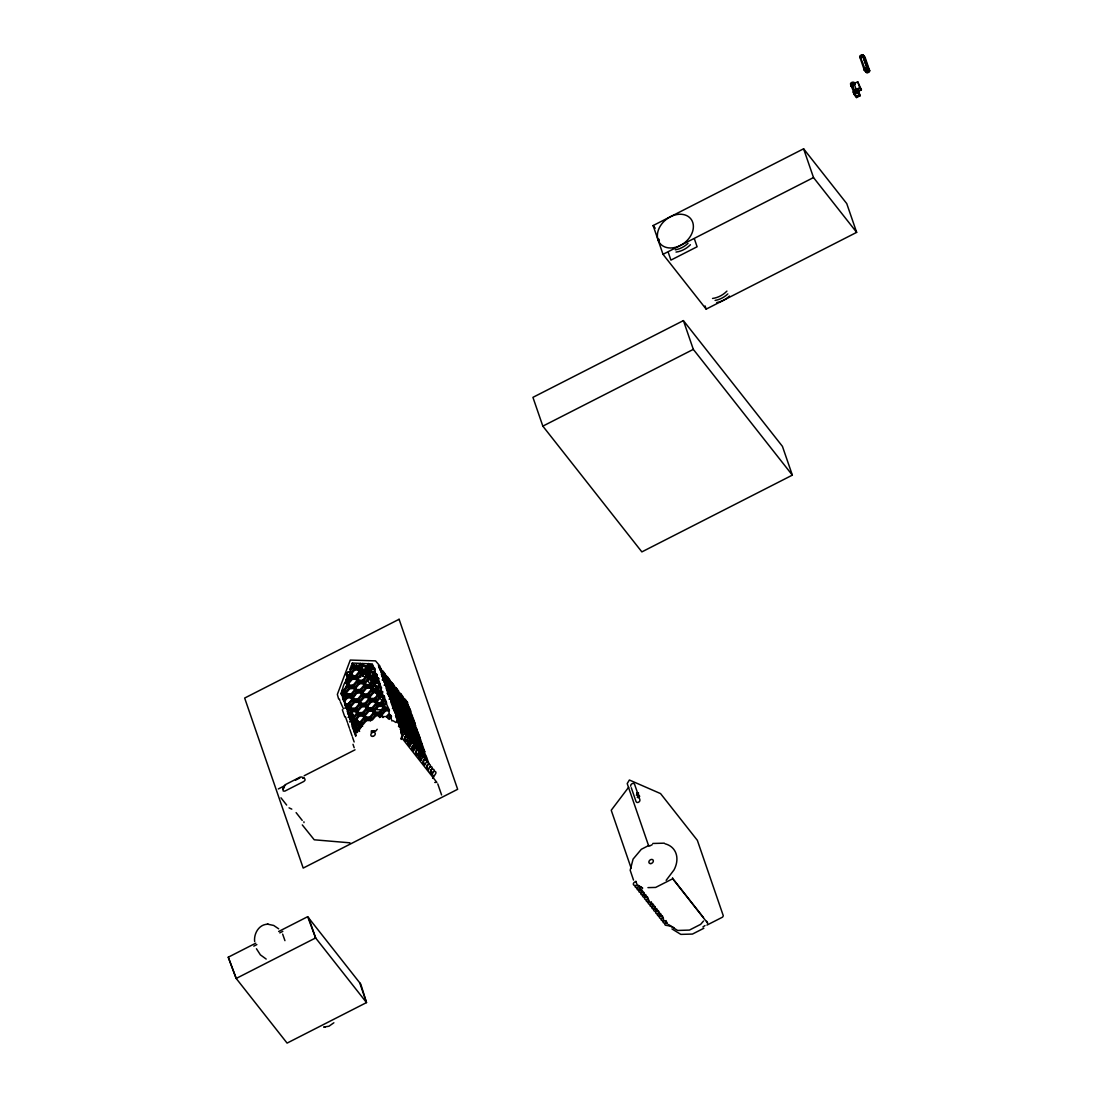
<?xml version="1.0" encoding="UTF-8"?>
<svg xmlns="http://www.w3.org/2000/svg" width="1098" height="1098" viewBox="0 0 1098 1098"><rect width="100%" height="100%" fill="white"/><g stroke="black" fill="none" stroke-linecap="round" stroke-linejoin="round"><path stroke-width="1.5" d="M853.722 84.711L852.35 85.054L852.46 85.973M858.169 92.342L857.167 91.079L855.946 92.424M666.157 880.335L674.007 869.932A25.336 19.091 -38.2 0 0 665.004 843.786M352.993 744.307L354.174 747.738M370.795 689.036L372.716 692.069L369.257 696.159L364.44 696.283L361.311 690.066L364.756 685.976L369.587 685.852L372.716 692.069M862.767 56.561C864.167 54.2 858.567 55.943 860.956 57.192M864.222 58.894L864.702 57.7L863.714 57.467M863.042 55.586L867.406 69.092L862.973 56.122M864.702 57.7L869.012 71.343L864.634 58.221M303.913 821.784L303.995 822.608M401.182 738.405L401.95 735.44L400.852 732.27L404.284 730.527L405.519 730.98L408.113 735.399L409.485 739.366M432.598 778.317L433.367 775.353M360.034 675.709L360.789 676.972L359.732 675.586M356.466 664.674L355.628 667.159L352.142 663.453L354.97 668.792L359.801 668.668L362.326 665.663L360.556 663.412L352.293 663.027M365.085 677.576A4.31 1.867 18.4 0 0 362.45 675.764L363.26 673.307M369.024 666.431L365.881 666.294L364.344 670.631L360.062 668.078M365.222 670.768L366.471 667.035M370.918 664.812L370.081 667.282L367.775 665.91L368.612 663.439M368.763 676.244L370.301 671.907L373.444 672.058M369.655 676.382L370.891 672.662L374.047 672.813M371.467 680.348L370.218 684.081L367.336 680.431M375.049 671.043L374.212 673.527L369.944 670.974M370.808 684.823L372.057 681.103M374.02 679.388L373.183 681.872L368.914 679.319M377.177 689.819L374.638 689.695L375.887 685.976M375.228 690.45L376.477 686.73M379.153 683.148L377.616 687.485L373.334 684.946M378.508 687.623L379.743 683.903M382.008 694.197L382.845 691.713M383.435 697.161L382.186 700.881L379.304 697.23M383.188 700.387L384.026 697.916M379.922 666.061L375.516 660.872L350.276 660.063L337.347 694.403L338.609 698.918M344.209 700.057L340.956 693.511L341.807 691.205L343.331 691.164L346.46 697.381L344.209 700.057L345.719 704.436M346.46 697.381L345.101 693.414L342.274 689.956C344.47 681.213 346.199 678.784 348.876 688.062L345.417 692.165L344.045 692.193L347.064 684.109L345.294 681.858M351.127 678.289L347.531 682.86L345.76 680.609L347.38 676.258L349.15 678.509M343.235 697.216L343.578 693.442L341.807 691.205M354.064 665.278L352.142 663.453M371.618 688.364L371.673 690.999L369.587 685.852M282.831 788.954L283.257 791.027L284.849 791.123L303.775 781.488C307.92 779.155 301.25 775.188 298.574 777.892L285.041 784.809L282.831 788.954L284.094 787.801M647.944 887.623L655.643 887.431L672.758 878.729L672.552 877.769M346.968 705.987L346.474 706.645L348.464 709.171L346.872 707.798L348.505 712.533M347.888 704.765L351.58 699.838M379.702 703.736L384.725 697.024L380.814 697.093L377.369 701.197L378.261 703.777M351.923 667.2L349.823 669.698L351.36 665.553L353.693 669.451L351.593 671.949M352.307 677.356L350.537 675.105L352.568 678.097L357.385 677.974L360.844 673.884L357.701 667.666L352.883 667.79L349.576 671.715L351.346 673.966A2.718 2.045 -38.2 0 1 352.54 677.027M351.346 673.966L354.654 670.041L359.471 669.917M345.76 680.609L349.356 676.039M353.199 666.541L358.03 666.417L360.556 663.412M347.023 681.199L350.468 677.095L355.285 676.972L357.056 679.223L358.428 683.189L354.97 687.293L350.152 687.417L347.023 681.199L349.699 686.085M358.977 667.008L361.969 663.48L367.583 663.741L369.353 665.992L370.397 669.011L366.938 673.101L362.12 673.225L358.977 667.008L361.667 671.907M348.793 683.45L352.238 679.346L357.056 679.223M360.748 669.258L363.74 665.731L366.334 665.841L369.793 667.9M342.274 689.956L343.647 689.915L347.105 685.825L345.733 681.844M350.797 675.86L355.615 675.723L359.073 671.633L357.701 667.666M352.883 686.291L356.013 692.509L352.568 696.599L347.75 696.722L344.607 690.505L348.066 686.415L352.883 686.291L354.654 688.528L349.837 688.666L346.378 692.756L346.68 693.634M356.576 676.327L360.02 672.223L364.852 672.1L366.622 674.35L367.981 678.317L364.536 682.407L359.705 682.544L356.576 676.327L359.252 681.213M358.346 678.578L361.791 674.474L366.622 674.35M342.439 697.806L344.69 695.13M348.382 685.166L353.199 685.042L356.658 680.938L355.285 676.972M360.35 670.988L365.167 670.851L368.626 666.761L367.583 663.741M349.837 707.153L348.066 704.902L344.909 704.985L348.944 713.796L351.195 711.12L349.837 707.153L346.68 707.236L342.864 699.028L345.65 695.72L350.468 695.597L352.499 698.603L354.942 695.254L354.503 694.06M354.16 685.632L357.619 681.542L362.436 681.419L364.207 683.656L365.579 687.636L362.12 691.726L357.303 691.85L354.16 685.632L356.836 690.532M376.875 674.227L374.089 677.535L369.257 677.672L366.128 671.454L369.587 667.351L373.471 667.255L375.241 669.506L371.357 669.602L367.899 673.692L368.804 676.341M352.238 697.848L347.421 697.971L344.635 701.279L342.864 699.028M355.93 687.883L359.389 683.793L364.207 683.656M345.98 694.471L350.797 694.348L354.242 690.258M357.934 680.293L362.765 680.17L366.21 676.066L364.852 672.1M351.744 694.938L355.203 690.848L360.02 690.724L361.791 692.975L363.164 696.942L359.705 701.032L354.887 701.155L351.744 694.938L354.434 699.851M371.989 676.533L375.132 682.75L371.673 686.854L366.856 686.977L363.713 680.76L367.171 676.67L371.989 676.533L373.759 678.784L368.942 678.907L365.483 683.011L366.403 685.66M353.515 697.189L356.974 693.099L361.791 692.975M344.484 703.763L348.382 703.653L351.84 699.563L350.468 695.597M355.532 689.599L360.35 689.475L363.809 685.385L362.436 681.419M367.487 675.421L372.318 675.297L375.104 671.976L373.471 667.255M349.342 704.257L352.801 700.153L357.619 700.03L359.389 702.281L360.748 706.247L357.303 710.351L352.472 710.475L349.342 704.257L352.019 709.143M375.53 673.211L379.551 682.023L376.408 682.105L374.638 679.854L373.265 675.888L375.53 673.211L377.3 675.462L375.036 678.139L375.955 680.774M346.254 706.014L350.152 705.904L353.611 701.814L351.84 699.563M351.113 706.508L354.558 702.404L359.389 702.281M363.987 694.965L363.081 692.316L366.526 688.226L371.344 688.103M347.174 711.559L349.425 708.883L348.066 704.902M353.117 698.918L357.934 698.781L361.393 694.691L360.02 690.724M365.085 684.727L369.902 684.603L373.361 680.513M347.586 712.78L350.386 709.473L355.203 709.349L356.974 711.586L358.346 715.567L354.887 719.657L350.989 719.753L347.586 712.78L350.454 718.174M358.895 699.385L362.354 695.281L367.171 695.158L368.942 697.408L370.301 701.375L366.856 705.465L362.038 705.602L358.895 699.385L361.571 704.271M370.863 685.193L374.308 681.103L378.206 680.993L381.61 687.979L378.824 691.287L373.993 691.411L370.863 685.193L374.638 689.695M349.356 715.031L352.156 711.724L356.974 711.586M360.666 701.636L364.124 697.532L368.942 697.408M379.977 683.244L376.079 683.354L372.634 687.444L373.54 690.093M350.701 708.224L355.532 708.1L358.977 703.996L357.619 700.03M362.669 694.032L367.487 693.909L370.946 689.819M356.479 708.69L359.938 704.6L364.756 704.477L366.526 706.714L367.899 710.68L364.44 714.784L362.669 712.533L357.852 712.657L356.479 708.69L359.17 713.59M368.448 694.512L371.906 690.409L376.724 690.285L378.494 692.536L379.867 696.503L376.408 700.593L371.591 700.73L368.448 694.512L371.124 699.399M358.25 710.941L361.709 706.851L366.526 706.714M370.218 696.75L373.677 692.66L378.494 692.536M349.219 717.516L353.117 717.406L356.576 713.316L355.203 709.349M360.268 703.351L365.085 703.228L368.53 699.124L367.171 695.158M372.222 689.16L377.053 689.036L379.839 685.728M354.078 717.996L357.523 713.906L362.354 713.782L365.483 720L362.024 724.09L360.268 721.839L355.436 721.976L354.078 717.996L355.848 720.247L359.293 716.157L364.124 716.033M366.046 703.818L369.491 699.728L374.308 699.591L376.079 701.842L377.451 705.808L373.993 709.912L369.175 710.035L366.046 703.818L368.722 708.718M378 689.626L380.265 686.95L382.516 693.524L379.373 693.607L378 689.626L380.69 694.526M367.803 706.069L371.261 701.965L376.079 701.842M379.771 691.877L381.281 690.093M351.909 725.298L354.16 722.621L352.787 718.655L349.644 718.737L353.68 727.549L355.93 724.872L352.787 718.655M362.669 712.533L366.128 708.443L364.756 704.477M369.82 698.479L374.638 698.355L378.096 694.252L376.724 690.285M355.738 733.56C356.425 735.166 351.909 728.043 352.321 726.533L355.121 723.211L359.938 723.088L361.311 727.054M363.63 713.124L367.089 709.034L371.906 708.91L373.677 711.161L375.036 715.127L371.591 719.217L369.82 716.967L364.989 717.09L363.63 713.124L366.307 718.023M375.598 698.946L379.043 694.842L382.941 694.746L386.345 701.718L383.545 705.04L378.728 705.163L375.598 698.946L377.369 701.197M355.176 731.927L354.091 728.77L356.891 725.462L361.709 725.339M365.401 715.374L368.859 711.284L373.677 711.161M360.268 721.839L363.713 717.749L362.354 713.782M367.405 707.785L372.222 707.661L375.681 703.571L374.308 699.591M362.587 726.409L361.215 722.443L364.673 718.339L369.491 718.216L370.397 720.864M384.52 710.035L381.143 714.345L376.326 714.469L373.183 708.251L376.641 704.161L381.459 704.038L383.229 706.275L378.412 706.412L374.953 710.502L375.859 713.151M371.261 720.466L366.444 720.59L362.985 724.68L361.215 722.443M360.446 728.084L357.852 731.158L353.954 731.254M369.82 716.967L373.265 712.876L371.906 708.91M376.957 702.912L381.775 702.789L384.575 699.481M370.767 717.57L374.226 713.467L379.043 713.343L380.814 715.594L375.996 715.718L372.538 719.808L370.767 717.57L371.687 720.206M382.735 703.379L385 700.702L389.021 709.514L385.878 709.596L382.735 703.379L385.425 708.279M384.506 705.63L386.771 702.953M374.555 712.218L379.373 712.094L382.818 708.004L381.459 704.038M387.676 708.498L389.31 713.22L386.51 716.527L381.692 716.665L380.333 712.684L383.778 708.594L387.676 708.498L389.447 710.735L385.549 710.845L382.104 714.935L383.01 717.584M375.502 731.309L377.232 729.264M387.47 717.131L389.735 714.455L391.506 716.706L389.241 719.382M391.08 715.471L388.28 718.778L386.51 716.527M703.53 921.016L700.648 924.351L689.42 930.088L678.029 930.445M705.026 925.545L702.885 926.986M333.874 1022.76L328.961 1026.232L323.677 1027.055M401.401 738.748L401.662 737.691L436.853 782.38L434.767 782.449M852.542 84.546L852.364 85.671M649.604 846.036L652.185 844.705M859.871 57.206L863.453 55.38L865.114 57.494L869.561 70.382L865.979 72.221L864.318 70.107L859.871 57.206L861.532 59.319M864.318 70.107L867.9 68.282L869.561 70.382M856.879 91.875A2.045 1.304 -19 0 0 856.687 90.311A2.045 1.304 -19 0 0 854.381 90.434L852.336 84.491L857.703 81.746L861.408 89.803L857.826 91.628M852.103 85.493L851.197 85.96L850.689 84.477A2.045 1.304 -19 0 1 851.65 82.501A2.045 1.304 -19 0 1 854.271 82.638L855.26 83.915M854.381 90.434L859.761 87.703L861.408 89.803M854.807 92.644L853.585 92.905L854.107 94.387L856.591 97.557L860.173 95.732L858.224 90.063M855.767 96.5L859.35 94.675M653.118 225.557L803.599 148.793L846.75 203.597L856.66 232.364L706.165 309.128L663.014 254.324L653.118 225.557L655.218 228.233M663.014 254.324L813.508 177.56L856.66 232.364M683.409 320.602L532.928 397.352L542.837 426.134L641.863 551.896L792.344 475.132L782.435 446.364L683.409 320.602L693.318 349.37L792.344 475.132M542.837 426.134L693.318 349.37M382.186 675.544L385.59 674.556L382.941 671.194L384.739 674.241M382.214 676.08L384.753 674.79L382.159 670.37L380.924 669.917L384.89 678.303L386.125 678.756L384.753 674.79M382.804 676.835L385.343 675.544L386.578 675.984L390.545 684.37L389.31 683.93L385.343 675.544M382.337 679.607L384.89 678.303M382.365 680.142L384.904 678.852L381.308 674.062L382.941 678.797L386.276 682.819L384.904 678.852M386.606 681.158L390.01 680.17L387.361 676.821L389.159 679.868M386.633 681.707L389.186 680.403M387.223 682.462L389.776 681.158L391.012 681.611L394.978 689.997L393.743 689.544L389.776 681.158M384.314 684.864L386.867 683.574L385.508 679.607L386.729 680.046L389.337 684.466L390.696 688.432L389.474 687.993L386.867 683.574M384.341 685.413L386.894 684.109L390.861 692.509L389.625 692.056L387.018 687.636L385.659 683.67L386.894 684.109M386.771 685.221L389.31 683.93M386.784 685.77L389.337 684.466M344.703 708.169L347.256 706.865L346.446 706.563M387.374 686.524L389.927 685.221L391.163 685.674L395.129 694.06L393.894 693.607L389.927 685.221M388.61 686.977L391.163 685.674M391.039 686.785L394.443 685.797L391.794 682.434L393.592 685.481M386.921 689.283L389.474 687.993M391.053 687.334L393.606 686.03M386.935 689.832L389.488 688.528M391.657 688.075L394.196 686.785L395.431 687.224L399.398 695.624L398.162 695.171L394.196 686.785M387.539 690.587L390.078 689.283L391.313 689.736L395.28 698.122L394.045 697.669L390.078 689.283M388.761 691.04L391.313 689.736M391.19 690.848L393.743 689.544M387.072 693.346L389.625 692.056M391.217 691.397L393.757 690.093M391.808 692.138L394.347 690.848L395.582 691.301L399.548 699.687L398.313 699.234L394.347 690.848M387.69 694.65L390.229 693.346L391.464 693.799L395.431 702.185L394.196 701.732L390.229 693.346M393.015 692.056L395.568 690.752M388.898 694.554L391.451 693.25M393.043 692.591L395.582 691.301M395.458 692.399L398.862 691.411L396.213 688.062L398.011 691.109M391.341 694.91L393.894 693.607M395.486 692.948L398.039 691.644M348.052 717.392L350.605 716.102L351.84 716.541L350.468 712.575M391.368 695.459L393.908 694.156M396.076 693.703L398.629 692.399L399.864 692.852L403.831 701.238L402.595 700.785L398.629 692.399M349.288 717.845L351.84 716.541M391.959 696.201L394.511 694.91L395.747 695.363L399.713 703.749L398.478 703.296L394.511 694.91M393.194 696.654L395.747 695.363M389.076 699.165L391.629 697.861L394.223 702.281L395.582 706.247L393.043 707.551M395.623 696.461L398.162 695.171M391.506 698.973L394.045 697.669M395.637 697.01L398.19 695.707M391.519 699.522L394.072 698.218M396.227 697.765L398.78 696.461L400.015 696.914L403.982 705.3L402.746 704.847L398.78 696.461M349.439 721.908L351.991 720.617L348.944 713.796M392.11 700.277L394.662 698.973L395.898 699.426L399.864 707.812L398.629 707.359L394.662 698.973M397.449 697.669L399.988 696.365M393.331 700.181L395.87 698.877M397.462 698.218L400.015 696.914M399.892 698.026L403.282 697.038L400.646 693.675L402.431 696.722M395.774 700.524L398.313 699.234M399.905 698.575L402.458 697.271M391.657 703.036L394.196 701.732M395.788 701.073L398.341 699.769M391.67 703.585L394.223 702.281M396.392 701.828L398.931 700.524L400.166 700.977L404.133 709.363L402.897 708.91L398.931 700.524M392.261 704.34L394.813 703.036L396.049 703.489L398.643 707.908L400.015 711.875L397.462 713.165M397.6 701.732L400.139 700.428M397.613 702.281L400.166 700.977M400.043 702.089L402.595 700.785M395.925 704.6L398.478 703.296M400.07 702.638L402.609 701.334M395.953 705.136L398.492 703.832M400.66 703.393L403.199 702.089L404.435 702.542L408.401 710.928L407.166 710.475L403.199 702.089M396.543 705.89L399.082 704.587L400.317 705.04L404.284 713.425L403.048 712.973L399.082 704.587M401.868 703.296L404.421 701.993L403.048 698.026L404.284 698.479L406.878 702.885L408.25 706.865L407.015 706.412L404.421 701.993M392.425 708.402L394.964 707.098L396.2 707.551L400.166 715.937L398.931 715.484L394.964 707.098M401.895 703.832L404.435 702.542M404.311 703.653L407.715 702.651L405.066 699.302L406.864 702.349M400.194 706.151L402.746 704.847M404.339 704.189L406.878 702.885M356.905 728.633L359.458 727.343L360.693 727.796L359.773 725.147M396.076 708.663L398.629 707.359M400.221 706.7L402.76 705.396M356.932 729.182L359.471 727.878L357.742 724.941M400.811 707.455L403.364 706.151L404.586 706.604L408.552 714.99L407.331 714.537L403.364 706.151M357.523 729.937L360.062 728.633M396.694 709.953L399.247 708.649L400.468 709.102L403.076 713.522L404.435 717.488L401.895 718.792M402.019 707.359L404.572 706.055M402.046 707.894L404.586 706.604M404.476 707.716L407.015 706.412M400.345 710.214L402.897 708.91M404.489 708.251L407.042 706.961M396.227 712.726L398.78 711.422L400.015 711.875M400.372 710.763L402.925 709.459M396.254 713.261L398.807 711.971M405.08 709.006L407.632 707.702L408.868 708.155L412.587 716.459L408.991 711.682L407.632 707.702M400.962 711.518L403.515 710.214L404.75 710.667L408.717 719.053L407.482 718.6L403.515 710.214M406.301 708.91L408.84 707.606L407.482 703.64L410.542 710.502L407.989 711.806M396.845 714.016L399.398 712.712L400.633 713.165L403.227 717.584L404.599 721.551L402.046 722.855M406.315 709.459L408.868 708.155M404.627 711.779L407.166 710.475M400.509 714.276L403.048 712.973M404.64 712.314L407.193 711.024M396.392 716.788L398.931 715.484M396.405 717.323L398.958 716.033L396.351 711.614L395.129 711.161L399.096 719.547L400.317 720L398.958 716.033M405.231 713.069L407.783 711.765L409.019 712.218L412.985 720.604L411.75 720.151L407.783 711.765M401.113 715.58L403.666 714.276L404.901 714.729L407.495 719.149L408.868 723.115L406.315 724.405M406.452 712.973L408.991 711.682M396.996 718.078L399.548 716.774L400.784 717.227L404.75 725.613L403.515 725.16L399.548 716.774M408.415 713.027L410.968 711.724M404.778 715.841L407.331 714.537M400.66 718.339L403.213 717.035L404.435 717.488M404.791 716.376L407.344 715.086M396.543 720.851L399.096 719.547M400.674 718.888L403.227 717.584M396.556 721.386L399.109 720.096L395.513 715.306L397.147 720.041L400.482 724.062L399.109 720.096M405.395 717.131L407.934 715.827L409.17 716.28L411.777 720.7L413.136 724.666L410.583 725.97M401.278 719.643L403.817 718.339L405.052 718.792L407.66 723.211L409.019 727.178L406.466 728.468M397.16 722.141L399.699 720.837L400.935 721.29L404.901 729.676L403.666 729.237L399.699 720.837M409.046 717.392L411.599 716.088M404.929 719.904L407.482 718.6M400.811 722.402L403.364 721.098L404.599 721.551M400.839 722.951L403.378 721.647M409.664 718.696L413.013 717.68L415.277 724.241L412.724 725.545M405.546 721.194L408.085 719.89L409.321 720.343L413.287 728.729L412.052 728.29L408.085 719.89M401.429 723.706L403.968 722.402L405.203 722.855L409.17 731.241L407.934 730.788L403.968 722.402M398.519 726.107L401.072 724.817M398.547 726.656L401.086 725.353L405.052 733.739M409.197 721.455L411.75 720.151M405.08 723.966L407.632 722.662L408.868 723.115M409.225 722.004L411.777 720.7M278.288 788.968L285.48 785.303M295.554 780.156L299.864 777.96M304.173 775.764L355.038 749.81M400.962 726.464L403.515 725.16M405.107 724.502L407.66 723.211M400.99 727.013L403.529 725.709M409.815 722.759L412.368 721.455L413.603 721.908L417.322 730.211L413.726 725.421L412.368 721.455M405.697 725.256L408.25 723.966L409.485 724.405L412.079 728.825L413.452 732.791L410.899 734.095M411.05 723.198L413.603 721.908M409.362 725.517L411.901 724.213L413.136 724.666M405.244 728.029L407.783 726.725L409.019 727.178M401.127 730.527L403.666 729.237M405.258 728.564L407.811 727.274M401.141 731.076L403.693 729.772M409.966 726.821L412.519 725.517L413.754 725.97L417.72 734.356L416.485 733.903L412.519 725.517M405.848 729.319L408.401 728.029L409.636 728.468L413.603 736.854L412.368 736.415L408.401 728.029M402.952 731.735L405.491 730.431L404.133 726.464L405.368 726.917L407.962 731.337L409.321 735.303L408.099 734.85L405.491 730.431M413.15 726.78L415.703 725.476M402.966 732.284L405.519 730.98M409.513 729.58L412.052 728.29M405.395 732.091L407.934 730.788M409.527 730.129L412.079 728.825M405.409 732.627L407.962 731.337M410.13 730.884L412.67 729.58L413.905 730.033L416.499 734.452L417.871 738.419L415.319 739.723M409.664 733.642L412.217 732.352L413.452 732.791M405.546 736.154L408.099 734.85M409.691 734.191L412.23 732.888M414.399 732.435L417.748 731.433L420.012 737.993L417.46 739.297M410.281 734.946L412.821 733.642L414.056 734.095L418.022 742.481L416.787 742.028L412.821 733.642M407.372 737.348L409.925 736.058L408.552 732.091L409.787 732.531L412.381 736.95L413.754 740.917L412.519 740.477L409.925 736.058M407.399 737.897L409.938 736.593L413.905 744.979M413.932 735.207L416.485 733.903M409.815 737.705L412.368 736.415M413.96 735.742L416.499 734.452M409.842 738.254L412.381 736.95M414.55 736.497L417.103 735.207L418.324 735.646L420.438 739.229L422.057 743.95L419.518 745.254M411.668 739.462L414.207 738.158L418.173 746.544L416.952 746.091L414.344 741.672L412.985 737.705L414.207 738.158M414.083 739.27L416.636 737.966L417.871 738.419M409.966 741.768L412.519 740.477M414.111 739.805L416.664 738.515M414.701 740.56L417.254 739.27L418.489 739.709L422.456 748.095L421.22 747.656L417.254 739.27M410.583 743.072L413.136 741.768L414.371 742.221L418.338 750.607L417.103 750.154M414.344 741.672L411.805 742.975L408.703 736.154L409.938 736.593M411.819 743.524L414.371 742.221M417.885 740.519L420.438 739.229M414.248 743.332L416.787 742.028M414.262 743.868L416.815 742.577M416.073 744.526L418.613 743.236M416.087 745.075L418.64 743.771L422.606 752.157L421.371 751.718L418.777 747.299L417.405 743.332L418.64 743.771M418.516 744.883L422.057 743.95M414.399 747.395L416.952 746.091M418.53 745.432L421.083 744.128M419.134 746.187L422.483 745.185L424.748 751.746L422.195 753.036M416.224 748.589L418.777 747.299M416.238 749.138L418.791 747.834L422.757 756.234M418.667 748.946L421.22 747.656M418.695 749.495L421.234 748.191M420.493 750.154L423.046 748.85L421.673 744.883M420.52 750.703L423.059 749.399L426.793 757.702L423.197 752.912L421.824 748.946L423.059 749.399M419.436 754.312L421.989 753.008L423.224 753.461L427.191 761.847M420.671 754.765L423.224 753.461M423.869 759.926L427.218 758.924L429.03 764.181M432.063 774.461L430.512 769.931L431.651 769.341A2.182 1.633 -38.2 0 1 433.792 771.592A27.203 20.491 -38.2 0 0 432.063 774.461L430.128 771.99A27.203 20.491 -38.2 0 1 431.857 769.135A2.182 1.633 -38.2 0 0 429.716 766.884M278.659 931.502L307.673 916.693L360.789 984.151L366.512 1002.584L287.086 1043.1L236.194 978.455L228.26 957.209L255.752 943.182M253.803 946.147L256.85 944.596M279.77 932.902L282.817 931.351M648.932 845.405L641.328 849.289L633.079 859.103L630.183 870.247L633.505 880.088M706.934 925.106L722.58 917.132L723.308 915.801L697.354 840.327L660.557 793.593L629.374 780.005L627.205 783.574L648.657 845.858M703.832 928.263L692.454 934.069L680.842 934.384L671.976 928.949M852.679 84.82L853.132 85.726M852.817 85.136L853.736 84.958L853.064 85.603M852.611 84.505L853.668 84.436M302.691 778.317L303.981 777.988M854.82 92.369C856.481 91.45 855.644 89.858 854.601 92.548M855.081 90.914C856.577 91.683 855.122 90.132 855.424 91.628M636.346 795.268L637.416 794.17L636.662 793.415M628.687 787.197L611.229 810.255L631.13 868.106M267.5 924.228C258.895 924.406 253.665 933.739 254.654 941.604M267.843 924.214L273.731 925.463L278.686 928.839M369.902 666.102L373.059 666.019L372.346 663.961L369.106 663.81L371.673 668.353L374.83 668.27M374.638 679.854L377.794 679.772M343.578 693.442L345.101 693.414M384.286 695.761L381.143 695.844L379.373 693.607M384.108 707.345L387.251 707.263M362.834 714.825L359.622 714.908L357.852 712.657M369.985 719.259L366.759 719.341L364.989 717.09M349.644 718.737L351.415 720.988L354.558 720.906M360.419 724.131L357.207 724.213L355.436 721.976M371.33 730.801L374.555 730.719M355.738 736.415L354.38 732.49L357.523 732.407M371.014 732.05L374.226 731.968M652.775 843.47L664.317 843.168M267.226 924.228L268.145 924.214M324.322 1027.069L325.241 1027.042M672.717 878.729L707.661 923.198L706.673 921.222M351.511 665.168L359.815 665.539M367.775 665.91L369.353 665.992M361.901 669.807L364.454 669.917M367.775 670.151L364.632 670.013L360.35 667.46M369.052 675.627L373.773 675.846M374.734 677.535L377.877 677.672M375.324 678.289L378.467 678.427M379.002 691.534L381.569 691.658M379.592 692.289L382.159 692.413M341.917 693.414L351.168 693.84M349.988 842.825L314.234 839.792L302.293 824.914M867.489 68.488L862.424 55.422M869.149 70.601L863.453 55.38M391.629 697.861L390.394 697.408L391.753 701.375L394.36 705.794L395.582 706.247M401.086 725.353L399.85 724.913L402.952 731.817M343.441 708.814L340.366 701.951M351.676 712.478L350.825 712.177L354.078 716.308L352.28 713.233M410.089 740.656L408.868 740.217L409.472 741.987M351.991 720.617L351.415 720.988M413.287 745.83L414.522 746.283M418.791 747.834L417.556 747.395L421.522 755.781M355.176 725.778L356.411 726.231M355.944 731.144L357.179 731.597M289.035 807.854L291.793 809.13M266.183 959.062L260.391 954.862L256.438 948.741M363.026 664.592L365.881 666.294M362.738 665.21L365.579 666.898M370.232 670.37L374.514 672.909M376.092 676.835L378.934 678.523M374.363 676.601L378.645 679.14M376.01 682.078L378.865 683.766M369.202 678.715L373.485 681.254M373.636 684.329L377.904 686.868M379.483 690.793L382.337 692.495M379.194 691.411L382.035 693.113M393.125 720.741L395.994 722.525M668.435 924.489L674.131 928.016A27.203 20.491 -38.2 0 0 666.019 925.34A2.182 1.633 -38.2 0 1 664.853 923.432M674.46 928.483L677.26 930.212M857.963 88.609L859.624 90.722M860.173 95.732L857.167 91.079A2.045 1.304 -19 0 0 854.546 90.942A2.045 1.304 -19 0 0 853.585 92.905L854.587 94.167M852.199 87.222L851.197 85.96A2.045 1.304 -19 0 1 852.048 84.052A2.045 1.304 -19 0 1 854.669 84.011L854.271 82.638L850.689 84.477L855.095 95.663M673.829 879.937L703.475 917.585M637.43 887.623A2.182 1.633 -38.2 0 0 638.295 890.135A27.203 20.491 -38.2 0 1 641.191 890.643L639.256 888.186A27.203 20.491 -38.2 0 0 636.36 887.678A2.182 1.633 -38.2 0 1 635.317 885.468M641.918 889.86L644.897 895.35A27.203 20.491 -38.2 0 0 642.001 894.843A2.182 1.633 -38.2 0 1 641.342 892.056M645.624 894.568L648.602 900.058A27.203 20.491 -38.2 0 0 645.706 899.55A2.182 1.633 -38.2 0 1 645.308 896.517M649.302 901.005A2.182 1.633 -38.2 0 0 649.412 904.258A27.203 20.491 -38.2 0 1 652.308 904.766L650.373 902.309A27.203 20.491 -38.2 0 0 647.477 901.801A2.182 1.633 -38.2 0 1 646.31 899.893M653.036 903.983L656.014 909.473A27.203 20.491 -38.2 0 0 653.118 908.966A2.182 1.633 -38.2 0 1 652.253 906.454M656.741 908.691L659.72 914.181A27.203 20.491 -38.2 0 0 656.837 913.673A2.182 1.633 -38.2 0 1 656.165 910.887M660.447 913.399L663.425 918.889A27.203 20.491 -38.2 0 0 660.543 918.381A2.182 1.633 -38.2 0 1 660.42 915.114M663.837 920.055A2.182 1.633 -38.2 0 0 664.249 923.089A27.203 20.491 -38.2 0 1 667.131 923.596L665.196 921.14A27.203 20.491 -38.2 0 0 662.314 920.632A2.182 1.633 -38.2 0 1 661.257 918.422M373.924 667.46L372.895 666.157L370.877 666.061L369.106 663.81M369.587 667.351L371.357 669.602M368.626 666.761L370.397 669.011M373.265 675.888L375.036 678.139M372.318 675.297L374.089 677.535M361.969 663.48L363.74 665.731M374.308 681.103L376.079 683.354M366.128 671.454L367.899 673.692M365.167 670.851L366.938 673.101M377.053 689.036L378.824 691.287M367.171 676.67L368.942 678.907M366.21 676.066L367.981 678.317M358.03 666.417L359.801 668.668M379.043 694.842L380.814 697.093M378.096 694.252L379.867 696.503M360.02 672.223L361.791 674.474M369.902 684.603L371.673 686.854M357.179 669.121L362.436 675.792M377.753 695.254L375.543 692.44A4.131 1.784 18.5 0 0 375.763 692.234M381.775 702.789L383.545 705.04M371.906 690.409L373.677 692.66M363.713 680.76L365.483 683.011M352.883 667.79L354.654 670.041M362.765 680.17L364.536 682.407M383.778 708.594L385.549 710.845M382.818 708.004L384.588 710.255M402.719 733.409L400.248 729.058L402.98 732.366M364.756 685.976L366.526 688.226M374.638 698.355L376.408 700.593M363.809 685.385L365.579 687.636M400.852 732.27L402.623 734.507M410.034 743.922L408.264 741.685L409.829 746.215A27.203 20.491 -38.2 0 1 411.558 743.346A2.182 1.633 -38.2 0 0 409.417 741.095M413.74 748.63L411.97 746.393L413.123 745.803A2.182 1.633 -38.2 0 1 415.264 748.054A27.203 20.491 -38.2 0 0 413.534 750.922L411.599 748.465A27.203 20.491 -38.2 0 1 413.328 745.597A2.182 1.633 -38.2 0 0 412.162 743.072M421.152 758.045L419.381 755.808L420.946 760.338A27.203 20.491 -38.2 0 1 422.675 757.469A2.182 1.633 -38.2 0 0 420.534 755.218M430.512 769.931L432.269 772.169M355.615 675.723L357.385 677.974M406.123 741.507L404.558 736.978L405.711 736.387A2.182 1.633 -38.2 0 1 407.852 738.638A27.203 20.491 -38.2 0 0 406.123 741.507L404.188 739.05A27.203 20.491 -38.2 0 1 405.917 736.182A2.182 1.633 -38.2 0 0 404.75 733.656M406.329 739.215L409.829 746.215M417.24 755.63L415.675 751.101L416.828 750.51A2.182 1.633 -38.2 0 1 418.969 752.761A27.203 20.491 -38.2 0 0 417.24 755.63L415.305 753.173A27.203 20.491 -38.2 0 1 417.034 750.305A2.182 1.633 -38.2 0 0 415.538 747.82M417.446 753.338L420.946 760.338M424.651 765.045L423.087 760.516L424.24 759.926A2.182 1.633 -38.2 0 1 426.381 762.177A27.203 20.491 -38.2 0 0 424.651 765.045L422.716 762.588A27.203 20.491 -38.2 0 1 424.446 759.72A2.182 1.633 -38.2 0 0 423.279 757.195M428.357 769.753L426.793 765.224L427.946 764.633A2.182 1.633 -38.2 0 1 430.087 766.884A27.203 20.491 -38.2 0 0 428.357 769.753L426.422 767.296A27.203 20.491 -38.2 0 1 428.151 764.428A2.182 1.633 -38.2 0 0 426.655 761.943M376.641 704.161L378.412 706.412M375.681 703.571L377.451 705.808M367.487 693.909L369.257 696.159M357.619 681.542L359.389 683.793M356.658 680.938L358.428 683.189M380.333 712.684L382.104 714.935M369.491 699.728L371.261 701.965M379.373 712.094L381.143 714.345M361.311 690.066L363.081 692.316M368.53 699.124L370.301 701.375M350.468 677.095L352.238 679.346M360.35 689.475L362.12 691.726M349.521 676.505L351.291 678.756M373.183 708.251L374.953 710.502M372.222 707.661L373.993 709.912M362.354 695.281L364.124 697.532M361.393 694.691L363.164 696.942M353.199 685.042L354.97 687.293M374.226 713.467L375.996 715.718M373.265 712.876L375.036 715.127M355.203 690.848L356.974 693.099M365.085 703.228L366.856 705.465M346.062 680.609L347.833 682.846M367.089 709.034L368.859 711.284M366.128 708.443L367.899 710.68M357.934 698.781L359.705 701.032M348.066 686.415L349.837 688.666M347.105 685.825L348.876 688.062M359.938 704.6L361.709 706.851M358.977 703.996L360.748 706.247M350.797 694.348L352.568 696.599M352.801 700.153L354.558 702.404M344.607 690.505L346.378 692.756M343.647 689.915L345.417 692.165M364.673 718.339L366.444 720.59M363.713 717.749L365.483 720M345.65 695.72L347.421 697.971M355.532 708.1L357.303 710.351M357.523 713.906L359.293 716.157M356.576 713.316L358.346 715.567M340.956 693.511L342.727 695.748M348.382 703.653L350.152 705.904M350.386 709.473L352.156 711.724M349.425 708.883L351.195 711.12M356.438 719.3L358.511 721.921L356.699 718.861M360.858 724.927L361.75 726.039L361.146 725.023M344.909 704.985L346.68 707.236M353.117 717.406L354.887 719.657M355.121 723.211L356.891 725.462M354.16 722.621L355.93 724.872M352.321 726.533L354.091 728.77M354.38 732.49L356.342 735.289M296.103 812.616L302.211 820.384M280.964 797.821L286.66 805.054M228.26 957.209L236.194 978.455L315.62 937.939L366.512 1002.584L359.677 982.737M408.84 707.606L410.542 710.502M415.277 724.241L412.217 717.392M411.901 724.213L407.934 715.827M420.012 737.993L416.938 731.144M421.069 743.593L417.103 735.207M407.632 722.662L403.666 714.276M416.636 737.966L412.67 729.58M423.046 748.85L424.748 751.746M403.213 717.035L399.247 708.649M412.217 732.352L408.25 723.966M398.78 711.422L394.813 703.036M407.783 726.725L403.817 718.339M403.364 721.098L399.398 712.712M425.091 759.926L421.989 753.008M418.942 751.897L421.55 756.316M416.238 748.685L413.136 741.768M407.385 737.444L404.284 730.527M405.67 735.042L407.399 737.98M357.317 720.425L355.491 718.957L356.754 722.896M354.229 717.063L351.058 713.329L352.431 717.296M347.846 707.62L349.054 709.665M349.205 713.714L350.605 716.102M357.015 726.986L359.609 731.405M358.758 730.472L355.793 727.082L357.166 731.048M352.582 721.359L354.311 724.309M354.338 724.858L351.607 721.551L353.24 726.272L356.576 730.294L355.203 726.327M355.354 730.39L353.68 727.549M282.653 934.11L284.945 940.657M307.673 916.693L315.62 937.939L308.785 918.106M694.416 238.952L697.106 246.762L670.919 260.116L668.27 252.403M862.095 60.925L865.979 72.221M857.703 81.746L859.761 87.703M857.209 89.569L858.677 93.824M854.12 83.572L856.165 89.528M855.616 94.716L856.591 97.557M803.599 148.793L813.508 177.56M705.067 305.93L706.165 309.128M631.281 787.746L636.071 801.65C636.964 803.805 640.642 801.636 639.887 799.701L634.562 784.246C633.683 782.092 629.991 784.26 630.746 786.195M666.102 920.577L667.131 923.596M662.396 915.869L663.425 918.889M658.676 911.162L659.72 914.181M654.971 906.454L656.014 909.473M651.265 901.746L652.308 904.766M647.559 897.039L648.602 900.058M643.853 892.331L644.897 895.35M640.148 887.623L641.191 890.643M437.773 783.89L441.588 794.952M426.408 758.636L427.781 762.602M412.491 747.903L413.534 750.922M389.008 709.473L389.282 710.269L376.696 709.624L376.257 708.443L378.728 705.163M389.735 714.455L391.986 721.015M379.043 713.343L380.416 717.31M359.911 724.57L360.83 727.219M355.354 719.519L356.26 722.168M339.406 699.165L339.941 700.73M345.554 717.021L347.366 722.264M347.778 723.5L349.411 728.221M349.837 729.456L352.101 736.017M352.513 737.238L354.146 741.974M342.329 709.72L344.799 716.925M863.604 57.027A2.045 1.304 -19 0 1 865.238 57.686A2.045 1.304 -19 0 1 864.524 59.237M861.381 58.976A2.045 1.304 -19 0 1 861.367 58.606M861.395 57.672A2.045 1.304 -19 0 1 859.789 56.259A2.045 1.304 -19 0 1 862.561 54.927A2.045 1.304 -19 0 1 863.261 56.78M854.793 93.083A2.045 1.304 -19 0 1 853.42 91.587A2.045 1.304 -19 0 1 856.152 90.324A2.045 1.304 -19 0 1 856.948 92.081M852.611 86.742A2.045 1.304 -19 0 1 851.458 84.903A2.045 1.304 -19 0 1 854.697 84.258M852.336 84.491A2.045 1.304 -19 0 1 854.766 84.45M688.021 243.331A19.723 14.85 -38.2 0 1 675.27 249.836M659.349 240.723A19.723 14.85 -38.2 0 1 659.116 239.282M727.85 293.921A19.723 14.85 -38.2 0 1 715.1 300.427M690.409 244.73A19.723 14.85 -38.2 0 1 676.025 252.073M726.917 291.107A19.723 14.85 -38.2 0 1 712.533 298.45M729.511 296.035A19.723 14.85 -38.2 0 1 716.761 302.54M408.127 738.405A2.182 1.633 -38.2 0 1 409.623 740.889A27.203 20.491 -38.2 0 0 407.893 743.758M434.067 771.359A2.182 1.633 -38.2 0 1 435.563 773.843A27.189 20.491 -38.2 0 0 433.079 778.221M418.914 752.624A2.182 1.633 -38.2 0 1 420.74 755.012A27.203 20.491 -38.2 0 0 419.011 757.881M402.005 731.68A2.182 1.633 -38.2 0 1 404.146 733.931A27.189 20.491 -38.2 0 0 401.168 739.448M379.579 717.557A2.718 2.045 -38.2 0 1 379.428 716.884M380.443 716.102A2.718 2.045 -38.2 0 1 378.796 716.17M637.197 793.827A1.633 1.235 -38.2 0 1 638.514 794.458M638.446 795.405A1.633 1.235 -38.2 0 1 637.499 796.379M639.681 796.338A2.718 2.045 -38.2 0 1 638.116 797.793M637.142 793.634A2.718 2.045 -38.2 0 1 638.322 793.429M661.49 916.432A27.203 20.491 -38.2 0 0 658.594 915.924A2.182 1.633 -38.2 0 1 657.428 914.016M654.079 907.017A27.203 20.491 -38.2 0 0 651.183 906.509A2.182 1.633 -38.2 0 1 650.14 904.299M642.961 892.894A27.203 20.491 -38.2 0 0 640.065 892.386A2.182 1.633 -38.2 0 1 639.201 889.874M646.667 897.601A27.203 20.491 -38.2 0 0 643.771 897.093A2.182 1.633 -38.2 0 1 642.906 894.582M657.784 911.724A27.203 20.491 -38.2 0 0 654.888 911.216A2.182 1.633 -38.2 0 1 653.845 909.007M639.407 795.419A2.718 2.045 -38.2 0 1 637.279 797.381M636.689 793.085A2.718 2.045 -38.2 0 1 638.583 793.03M864.799 69.407L865.91 70.107L867.393 69.147L865.018 69.901L866.281 68.268L864.799 69.407M866.459 71.507L867.475 72.235L868.998 71.384L866.624 71.96L868.051 70.368L866.459 71.466M857.689 92.561L854.107 94.387A2.045 1.304 -19 0 1 855.067 92.424A2.045 1.304 -19 0 1 857.689 92.561M399.096 619.272L244.662 698.054L303.199 868.079L457.646 789.297L399.096 619.272M635.92 881.406L634.781 881.982A2.182 1.633 -38.2 0 0 634.589 885.427A27.203 20.491 -38.2 0 1 642.701 888.104L637.018 884.576L635.92 881.406M381.157 668.929L378.522 665.566L381.157 668.929M381.692 673.129L378.632 666.28L381.692 673.129M386.427 686.881L383.367 680.019L386.427 686.881M387.045 688.172L386.043 687.815L387.676 692.55L391.012 696.571L387.045 688.172M391.163 700.634L388.102 693.771L391.163 700.634M391.78 701.924L390.778 701.567L392.411 706.289L395.747 710.31L391.78 701.924M395.898 714.373L392.837 707.524L395.898 714.373M400.633 728.125L397.558 721.262L400.633 728.125M867.049 72.688A2.045 1.304 -19 0 0 869.726 70.725A2.045 1.304 -19 0 0 866.542 70.492A2.045 1.304 -19 0 0 867.049 72.688M865.389 70.588A2.045 1.304 -19 0 0 868.065 68.611A2.045 1.304 -19 0 0 864.881 68.378A2.045 1.304 -19 0 0 865.389 70.588M674.268 247.613A19.723 14.85 -38.2 0 0 691.507 219.806A19.723 14.85 -38.2 0 0 660.378 225.9A19.723 14.85 -38.2 0 0 674.268 247.613M348.162 674.845A1.633 1.235 -38.2 0 0 349.617 672.552A1.633 1.235 -38.2 0 0 347.037 673.033A1.633 1.235 -38.2 0 0 348.162 674.845M348.56 676.313A2.718 2.045 -38.2 0 0 350.935 672.47A2.718 2.045 -38.2 0 0 346.639 673.321A2.718 2.045 -38.2 0 0 348.56 676.313M372.785 736.387A2.443 1.839 -38.2 0 0 375.104 732.997A2.443 1.839 -38.2 0 0 371.261 733.56A2.443 1.839 -38.2 0 0 372.785 736.387M650.949 863.577A2.443 1.839 -38.2 0 0 653.132 860.132A2.443 1.839 -38.2 0 0 649.261 860.846A2.443 1.839 -38.2 0 0 650.949 863.577"/></g></svg>
